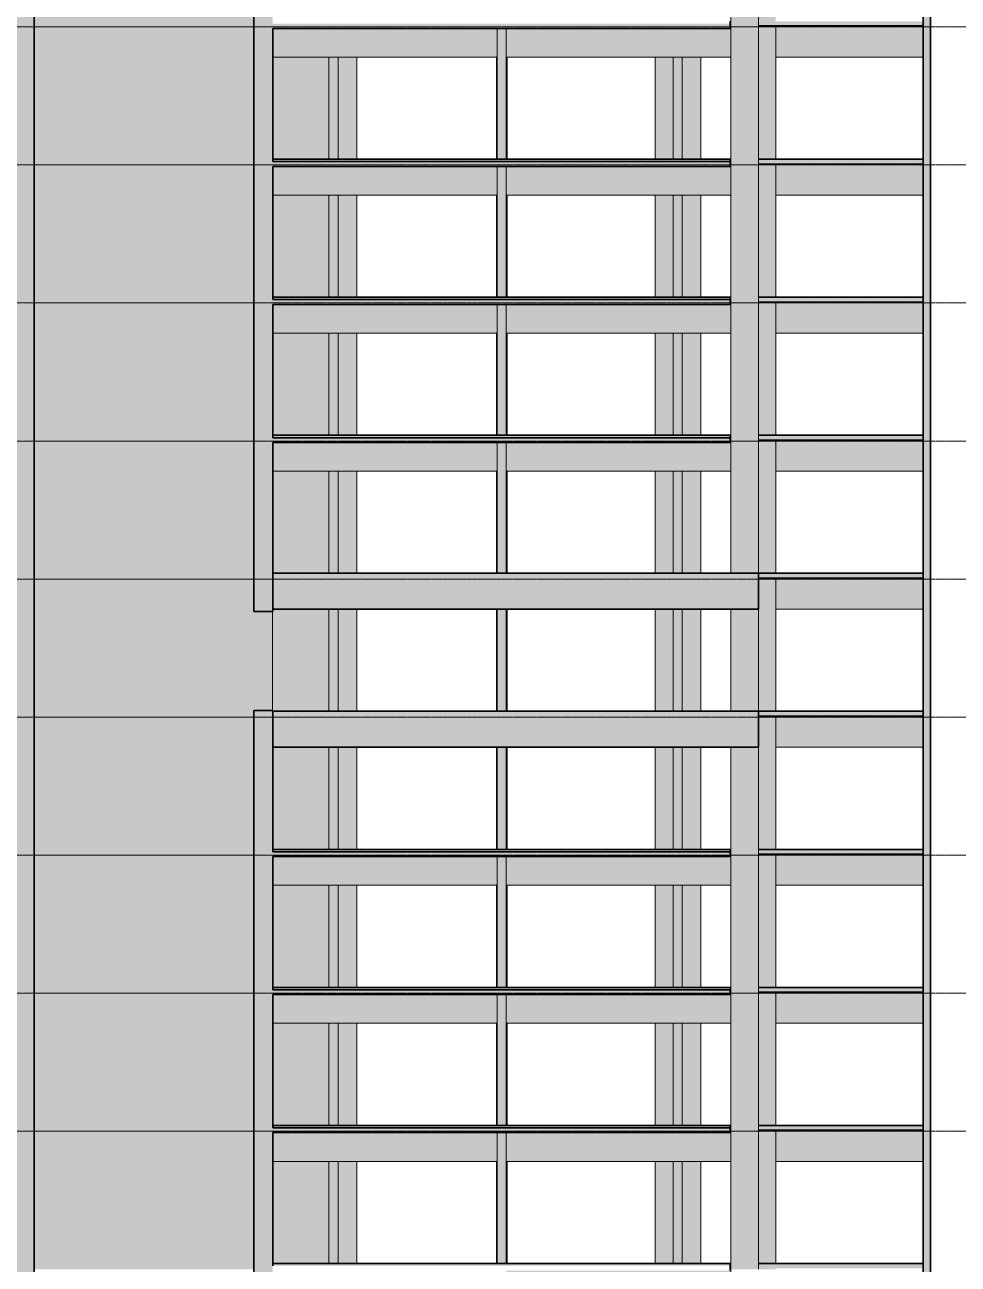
# Model space of a CAD drawing. Header units: centimetres. Extents: x -3523 to 38560, y -3196 to 88043.
# Drawn here: x 6806 to 8754, y 83102 to 85688 of the extents above; entities that cross this region are included whole.
import ezdxf

# ---------------------------------------------------------------- set-up
doc = ezdxf.new("R2010")
doc.units = ezdxf.units.CM
doc.linetypes.add('Centro', pattern=[3.175, 0.635, -0.47625, 1.5875, -0.47625])
for name, color, linetype, lineweight in [('A-FLOR', 7, 'Continuous', 25), ('A-FLOR-LEVL', 7, 'Continuous', 9), ('S-BEAM', 7, 'Continuous', 25), ('S-COLS', 7, 'Continuous', 25)]:
    doc.layers.add(name, color=color, linetype=linetype, lineweight=lineweight)

msp = doc.modelspace()

# ---------------------------------------------------------------- hatches: boundary and pattern name
at = {"layer": 'A-FLOR', "true_color": 0xc0c0c0}
for points in [[(7323.511, 85680.922), (8278.011, 85680.922), (8278.011, 85691), (7323.511, 85691), (7323.511, 85684)], [(8583.91, 85686), (8681.006, 85686), (8681.006, 85696), (8337.511, 85696), (8337.511, 85686), (8410.2, 85686)], [(7323.511, 85403), (8278.011, 85403), (8278.011, 85408), (7323.511, 85407.994)], [(7323.511, 85392.922), (8278.011, 85392.922), (8278.011, 85403), (7323.511, 85403), (7323.511, 85396)], [(8583.91, 85398), (8681.006, 85398), (8681.006, 85408), (8337.511, 85408), (8337.511, 85398), (8410.2, 85398)], [(8677.512, 85408), (8677.512, 85408.001), (8583.91, 85408)], [(7323.511, 85115), (8278.011, 85115), (8278.011, 85120), (7323.511, 85119.994)], [(7323.511, 85104.922), (8278.011, 85104.922), (8278.011, 85115), (7323.511, 85115), (7323.511, 85108)], [(8583.91, 85110), (8681.006, 85110), (8681.006, 85120), (8337.511, 85120), (8337.511, 85110), (8410.2, 85110)], [(8677.512, 85120), (8677.512, 85120.001), (8583.91, 85120)], [(7323.511, 84827), (8278.011, 84827.394), (8278.011, 84832), (7323.511, 84831.994), (7323.511, 84827.394)], [(7323.511, 84816.922), (8278.011, 84816.922), (8278.011, 84827), (7323.511, 84827), (7323.511, 84820)], [(8377.124, 84822), (8681.006, 84822), (8681.006, 84832), (8337.511, 84832), (8337.511, 84822), (8373.261, 84822)], [(8677.512, 84832), (8677.512, 84832.001), (8377.124, 84832)], [(8377.124, 84534), (8681.006, 84534), (8681.006, 84544), (8337.511, 84544), (8337.511, 84534), (8373.261, 84534)], [(8583.91, 84246), (8681.006, 84246), (8681.006, 84256), (8337.511, 84256), (8337.511, 84246), (8410.2, 84246)], [(8273.731, 83963), (8278.011, 83963), (8278.011, 83968), (7323.511, 83967.994), (7323.511, 83963), (8170.338, 83963)], [(7476.449, 83952.922), (8278.011, 83952.922), (8278.011, 83963), (7323.511, 83963), (7323.511, 83952.922), (7474.402, 83952.922)], [(8583.91, 83958), (8681.006, 83958), (8681.006, 83968), (8337.511, 83968), (8337.511, 83958), (8410.2, 83958)], [(8677.512, 83968), (8677.512, 83968.001), (8583.91, 83968)], [(8278.011, 83675.001), (8278.011, 83680.001), (7323.511, 83679.995), (7323.511, 83675.001), (8273.731, 83675.001)], [(7472.436, 83664.923), (8278.011, 83664.923), (8278.011, 83675.001), (7323.511, 83675.001), (7323.511, 83664.923), (7471.062, 83664.923)], [(8583.91, 83670.001), (8681.006, 83670.001), (8681.006, 83680.001), (8337.511, 83680.001), (8337.511, 83670.001), (8410.2, 83670.001)], [(8273.731, 83387.001), (8278.011, 83387.001), (8278.011, 83392.001), (7323.511, 83391.995), (7323.511, 83387.001), (8170.338, 83387.001)], [(7459.017, 83376.923), (8278.011, 83376.923), (8278.011, 83387.001), (7323.511, 83387.001), (7323.511, 83376.923), (7446.587, 83376.923)], [(8377.124, 83382.001), (8681.006, 83382.001), (8681.006, 83392.001), (8337.511, 83392.001), (8337.511, 83382.001), (8373.261, 83382.001)], [(8273.731, 83099.001), (8278.011, 83099.001), (8278.011, 83104.001), (7323.511, 83103.995), (7323.511, 83099.001), (8170.338, 83099.001)], [(8619.112, 83094.001), (8681.006, 83094.001), (8681.006, 83104.001), (8337.511, 83104.001), (8337.511, 83094.001), (8583.91, 83094.001)]]:
    msp.add_hatch(color=9, dxfattribs=at).paths.add_polyline_path(points, flags=0)
at = {"layer": 'S-BEAM', "true_color": 0xc0c0c0}
for points in [[(7332.686, 85621), (7792.012, 85621), (7792.012, 85680.922), (7323.511, 85680.922), (7323.511, 85621)], [(8273.731, 85621), (8279.761, 85621), (8279.761, 85696), (8278.011, 85695.955), (8278.011, 85680.922), (7811.012, 85680.922), (7811.012, 85621), (8170.338, 85621)], [(8681.012, 85621), (8681.006, 85686), (8373.261, 85686), (8373.261, 85621), (8583.91, 85621)], [(8279.761, 85333), (8279.761, 85408), (8278.011, 85407.955), (8278.011, 85392.922), (7811.012, 85392.922), (7811.012, 85333), (8170.338, 85333)], [(8377.124, 85333), (8681.012, 85333), (8681.006, 85398), (8373.261, 85398), (8373.261, 85333)], [(7336.748, 85333), (7792.012, 85333), (7792.012, 85392.922), (7323.511, 85392.922), (7323.511, 85333)], [(8273.731, 85045), (8279.761, 85045), (8279.761, 85120), (8278.011, 85119.955), (8278.011, 85104.922), (7811.012, 85104.922), (7811.012, 85045), (8170.338, 85045)], [(8681.012, 85045), (8681.006, 85110), (8373.261, 85110), (8373.261, 85045), (8583.91, 85045)], [(7323.511, 85045), (7792.012, 85045), (7792.012, 85104.922), (7323.511, 85104.922), (7323.511, 85045.033)], [(8170.338, 84757), (8279.761, 84757), (8279.761, 84832), (8278.011, 84831.955), (8278.011, 84816.922), (7811.012, 84816.922), (7811.012, 84757), (8159.012, 84757)], [(7487.821, 84757), (7792.012, 84757), (7792.012, 84816.922), (7323.511, 84816.922), (7323.511, 84757), (7460, 84757)], [(8373.261, 84757), (8681.012, 84757), (8681.006, 84822), (8373.261, 84822), (8373.261, 84774.192)], [(7323.511, 84469), (8337.511, 84469), (8337.511, 84544), (7323.511, 84544), (7323.511, 84474.406)], [(8681.012, 84469), (8681.006, 84534), (8373.261, 84534), (8373.261, 84469), (8377.124, 84469)], [(7323.511, 84181), (8337.511, 84181), (8337.511, 84256), (7323.511, 84256), (7323.511, 84209.666)], [(8681.012, 84181), (8681.006, 84246), (8373.261, 84246), (8373.261, 84181), (8583.91, 84181)], [(7323.511, 83893), (7792.012, 83893), (7792.012, 83952.922), (7323.511, 83952.922), (7323.511, 83893.033)], [(7811.012, 83893), (8279.761, 83893), (8279.761, 83968), (8278.011, 83967.955), (8278.011, 83952.922), (7811.012, 83952.922), (7811.012, 83919.614)], [(8373.261, 83893), (8681.012, 83893), (8681.006, 83958), (8373.261, 83958), (8373.261, 83910.192)], [(7323.511, 83605.001), (7792.012, 83605.001), (7792.012, 83664.923), (7323.511, 83664.923), (7323.511, 83605.034)], [(7811.012, 83605.001), (8279.761, 83605.001), (8279.761, 83680.001), (8278.011, 83679.956), (8278.011, 83664.923), (7811.012, 83664.923), (7811.012, 83631.615)], [(8681.012, 83605.001), (8681.006, 83670.001), (8373.261, 83670.001), (8373.261, 83605.001), (8583.91, 83605.001)], [(7323.511, 83317.001), (7792.012, 83317.001), (7792.012, 83376.923), (7323.511, 83376.923), (7323.511, 83317.034)], [(8273.731, 83317.001), (8279.761, 83317.001), (8279.761, 83392.001), (8278.011, 83391.956), (8278.011, 83376.923), (7811.012, 83376.923), (7811.012, 83317.001), (8170.338, 83317.001)], [(8681.012, 83317.001), (8681.006, 83382.001), (8373.261, 83382.001), (8373.261, 83317.001), (8377.124, 83317.001)], [(8121.762, 83029.001), (8279.761, 83029.001), (8279.761, 83104.001), (8278.011, 83103.956), (8278.011, 83088.923), (7811.012, 83088.923), (7811.012, 83029.001), (7963.552, 83029.001)]]:
    msp.add_hatch(color=9, dxfattribs=at).paths.add_polyline_path(points, flags=0)
at = {"layer": 'S-COLS', "true_color": 0xc0c0c0}
for points in [[(6797.012, 83024.501), (6826, 83024.501), (6826, 87709), (6786.505, 87709), (6786.5, 83024.501)], [(7323.511, 84464.5), (7323.262, 87709), (7284.011, 87709), (7284.011, 84464.5), (7323.262, 84464.5)], [(8696.012, 81078.001), (8696.012, 87634), (8681.012, 87634), (8681.012, 81078.001)], [(8337.51, 85684), (8337.51, 85972), (8279.761, 85972), (8279.761, 85684), (8325.428, 85684)], [(6976.802, 85396), (7284.011, 85396.005), (7284.011, 85684), (6826, 85684), (6826, 85396), (6976.642, 85396)], [(7811.012, 85408), (7811.012, 85408.001), (7811.012, 85680.922), (7792.012, 85680.922), (7792.012, 85408)], [(8337.51, 85396), (8337.51, 85684), (8279.761, 85684), (8279.761, 85396)], [(7323.511, 85408), (7441, 85408), (7441, 85621), (7323.511, 85621), (7323.511, 85445.122)], [(7441, 85408), (7460, 85408), (7460, 85621), (7441, 85621), (7441, 85533.369)], [(7462.066, 85408), (7498.74, 85408.001), (7498.517, 85621), (7460, 85621), (7460, 85408)], [(8121.762, 85408), (8159.012, 85408.001), (8159.012, 85621), (8121.762, 85621), (8121.762, 85408.001)], [(8170.338, 85408), (8178.012, 85408.001), (8178.012, 85621), (8159.012, 85621), (8159.012, 85408)], [(8216.762, 85408), (8216.762, 85621), (8178.012, 85621), (8178.012, 85408)], [(7033.016, 85108), (7284.011, 85108.005), (7284.011, 85396), (6826, 85396), (6826, 85108), (7019.523, 85108)], [(8337.51, 85108), (8337.51, 85396), (8279.761, 85396), (8279.761, 85108)], [(7811.012, 85120), (7811.012, 85120.001), (7811.012, 85392.922), (7792.012, 85392.922), (7792.012, 85120)], [(7441, 85120), (7441, 85333), (7323.511, 85333), (7323.814, 85120), (7431.938, 85120)], [(7446.587, 85120), (7460, 85120), (7460, 85333), (7441, 85333), (7441, 85120)], [(7462.066, 85120), (7498.74, 85120.001), (7498.517, 85333), (7460, 85333), (7460, 85120)], [(8159.012, 85120), (8159.012, 85333), (8121.762, 85333), (8121.762, 85120)], [(8176.999, 85120), (8178.012, 85120.001), (8178.012, 85333), (8159.012, 85333), (8159.012, 85120), (8170.338, 85120)], [(8178.012, 85120), (8216.762, 85120.001), (8216.762, 85333), (8178.012, 85333), (8178.012, 85120.001)], [(6979.523, 84820), (7284.011, 84820.005), (7284.011, 85108), (6826, 85108), (6826, 84820), (6979.263, 84820)], [(7792.012, 84832), (7811.012, 84832.001), (7811.012, 85104.922), (7792.012, 85104.922), (7792.012, 84832.001)], [(8279.761, 84820), (8337.51, 84820), (8337.51, 85108), (8279.761, 85108), (8279.761, 84827.394)], [(7323.511, 84832), (7441, 84832), (7441, 85045), (7323.511, 85045), (7323.511, 84975.572)], [(7441, 84832), (7460, 84832), (7460, 85045), (7441, 85045), (7441, 84832.001)], [(7460, 84832), (7498.74, 84832.001), (7498.517, 85045), (7460, 85045), (7460, 85003.888)], [(8159.012, 84832), (8159.012, 85045), (8121.762, 85045), (8121.762, 84832)], [(8178.012, 84832), (8178.012, 85045), (8159.012, 85045), (8159.012, 84832), (8176.999, 84832)], [(8216.762, 84832), (8216.762, 85045), (8178.012, 85045), (8178.012, 84832)], [(6998.191, 84532), (7284.011, 84532.005), (7284.011, 84820), (6826, 84820), (6826, 84532), (6998.161, 84532)], [(7792.012, 84544), (7811.012, 84544.001), (7811.012, 84816.922), (7792.012, 84816.922), (7792.012, 84544.001)], [(8325.428, 84544), (8337.511, 84544), (8337.51, 84820), (8279.761, 84820), (8279.761, 84544)], [(7343.194, 84544), (7441, 84544), (7441, 84757), (7323.511, 84757), (7323.511, 84544)], [(7446.587, 84544), (7460, 84544), (7460, 84757), (7441, 84757), (7441, 84544)], [(7492.387, 84544), (7498.74, 84544.001), (7498.517, 84757), (7460, 84757), (7460, 84544), (7492.2, 84544)], [(8159.012, 84544), (8159.012, 84757), (8121.762, 84757), (8121.762, 84544)], [(8178.012, 84544), (8178.012, 84757), (8159.012, 84757), (8159.012, 84544), (8176.999, 84544)], [(8216.762, 84544), (8216.762, 84757), (8178.012, 84757), (8178.012, 84544)], [(6961.75, 84244), (7284.011, 84244.005), (7284.011, 84258), (7323.262, 84258), (7323.262, 84464.5), (7284.011, 84464.5), (7284.011, 84532), (6826, 84532), (6826.23, 84244), (6961.517, 84244)], [(7343.194, 84256), (7441, 84256), (7441, 84469), (7323.511, 84469), (7323.511, 84256)], [(7446.587, 84256), (7460, 84256), (7460, 84469), (7441, 84469), (7441, 84256)], [(7498.517, 84256), (7498.74, 84256.001), (7498.517, 84469), (7460, 84469), (7460, 84256), (7498.284, 84256)], [(7792.012, 84256), (7811.012, 84256.001), (7811.012, 84469), (7792.012, 84469), (7792.012, 84256.001)], [(8159.012, 84256), (8159.012, 84469), (8121.762, 84469), (8121.762, 84256)], [(8178.012, 84256), (8178.012, 84469), (8159.012, 84469), (8159.012, 84256), (8176.999, 84256)], [(8178.012, 84256), (8216.762, 84256.001), (8216.762, 84469), (8178.012, 84469), (8178.012, 84256.001)], [(8282.841, 84256), (8337.511, 84256), (8337.511, 84469), (8279.761, 84469), (8279.761, 84256)], [(7323.262, 81008.501), (7323.511, 81008.501), (7323.262, 84258), (7284.011, 84258), (7284.011, 81008.501)], [(6987.399, 83956), (7284.011, 83956.005), (7284.011, 84244), (6826, 84244), (6826, 83956), (6987.242, 83956)], [(7441, 83968), (7441, 84181), (7323.511, 84181), (7323.511, 83968), (7431.938, 83968)], [(7446.587, 83968), (7460, 83968), (7460, 84181), (7441, 84181), (7441, 83968)], [(7498.74, 83968), (7498.517, 84181), (7460, 84181), (7460, 83968), (7498.517, 83968)], [(7792.012, 83968), (7811.012, 83968.001), (7811.012, 84181), (7792.012, 84181), (7792.012, 83968.001)], [(8121.762, 83968), (8159.012, 83968.001), (8159.012, 84181), (8121.762, 84181), (8121.762, 83968.001)], [(8170.338, 83968), (8178.012, 83968.001), (8178.012, 84181), (8159.012, 84181), (8159.012, 83968)], [(8216.762, 83968), (8216.762, 84181), (8178.012, 84181), (8178.012, 83968)], [(8337.51, 83956), (8337.511, 84181), (8279.761, 84181), (8279.761, 83956)], [(7000.5, 83668.001), (7284.011, 83668.006), (7284.011, 83956), (6826, 83956), (6826.23, 83668.001), (6998.523, 83668.001)], [(7811.012, 83680.001), (7811.012, 83952.922), (7792.012, 83952.922), (7792.012, 83680.001), (7808.463, 83680.001)], [(8337.51, 83668.001), (8337.51, 83956), (8279.761, 83956), (8279.761, 83668.001), (8325.428, 83668.001)], [(7441, 83680.001), (7441, 83893), (7323.511, 83893), (7323.511, 83680.001), (7431.937, 83680.001)], [(7446.587, 83680.001), (7460, 83680.184), (7460, 83893), (7441, 83893), (7441, 83680.001)], [(7471.348, 83680.001), (7498.74, 83680.184), (7498.517, 83893), (7460, 83893), (7460, 83680.001), (7471.288, 83680.001)], [(8121.762, 83680.001), (8159.012, 83680.001), (8159.012, 83893), (8121.762, 83893), (8121.762, 83768.431)], [(8170.338, 83680.001), (8178.012, 83680.001), (8178.012, 83893), (8159.012, 83893), (8159.012, 83680.001)], [(8178.012, 83680.001), (8216.762, 83680.001), (8216.762, 83893), (8178.012, 83893), (8178.012, 83768.431)], [(7000.5, 83380.001), (7284.011, 83380.006), (7284.011, 83668.001), (6826, 83668.001), (6826.23, 83380.001), (6998.523, 83380.001)], [(7811.012, 83392.001), (7811.012, 83664.923), (7792.012, 83664.923), (7792.012, 83392.001)], [(8337.51, 83380.001), (8337.51, 83668.001), (8279.761, 83668.001), (8279.761, 83380.001), (8325.428, 83380.001)], [(7343.194, 83392.001), (7441, 83392.001), (7441, 83605.001), (7323.511, 83605.001), (7323.511, 83392.001)], [(7446.587, 83392.001), (7460, 83392.001), (7460, 83605.001), (7441, 83605.001), (7441, 83392.001)], [(7481.335, 83392.001), (7498.74, 83392.001), (7498.517, 83605.001), (7460, 83605.001), (7460, 83392.001), (7480.988, 83392.001)], [(8121.762, 83392.001), (8159.012, 83392.001), (8159.012, 83605.001), (8121.762, 83605.001), (8121.762, 83591.937)], [(8178.012, 83392.001), (8178.012, 83605.001), (8159.012, 83605.001), (8159.012, 83392.001), (8176.999, 83392.001)], [(8178.012, 83392.001), (8216.762, 83392.001), (8216.762, 83605.001), (8178.012, 83605.001), (8178.012, 83415.443)], [(7792.012, 83104.001), (7811.012, 83104.001), (7811.012, 83376.923), (7792.012, 83376.923), (7792.012, 83238.949)], [(8337.51, 83092.001), (8337.51, 83380.001), (8279.761, 83380.001), (8279.761, 83092.001)], [(7343.194, 83104.001), (7441, 83104.001), (7441, 83317.001), (7323.511, 83317.001), (7323.511, 83104.001)], [(7446.587, 83104.001), (7460, 83104.001), (7460, 83317.001), (7441, 83317.001), (7441, 83104.001)], [(7498.517, 83104.001), (7498.74, 83104.001), (7498.517, 83317.001), (7460, 83317.001), (7460.404, 83104.001), (7498.284, 83104.001)], [(8121.762, 83104.001), (8159.012, 83104.001), (8159.012, 83317.001), (8121.762, 83317.001), (8121.762, 83238.949)], [(8176.999, 83104.001), (8178.012, 83104.001), (8178.012, 83317.001), (8159.012, 83317.001), (8159.012, 83104.001), (8170.338, 83104.001)], [(8178.012, 83104.001), (8216.762, 83104.001), (8216.762, 83317.001), (8178.012, 83317.001), (8178.012, 83238.949)]]:
    msp.add_hatch(color=9, dxfattribs=at).paths.add_polyline_path(points, flags=0)
h = msp.add_hatch(color=9, dxfattribs=at)
h.paths.add_polyline_path([(7033.016, 85684), (7284.011, 85684.005), (7284.011, 85972), (6826, 85972), (6826, 85684), (7019.523, 85684)], flags=0)
h.paths.add_polyline_path([(6786.272, 85684), (6786.5, 85684), (6786.272, 85686)], flags=0)
h.paths.add_polyline_path([(6786.272, 85696), (6786.5, 85696), (6786.272, 85709.863)], flags=0)
h = msp.add_hatch(color=9, dxfattribs=at)
h.paths.add_polyline_path([(8341.095, 85684), (8373.261, 85684), (8373.261, 85686), (8337.511, 85686), (8337.511, 85684)], flags=0)
h.paths.add_polyline_path([(8373.261, 85696), (8373.261, 85972), (8337.511, 85972), (8337.511, 85696)], flags=0)
h = msp.add_hatch(color=9, dxfattribs=at)
h.paths.add_polyline_path([(8341.095, 85396), (8373.261, 85396), (8373.261, 85398), (8337.511, 85398), (8337.511, 85396)], flags=0)
h.paths.add_polyline_path([(8373.261, 85408), (8373.261, 85684), (8337.511, 85684), (8337.511, 85408)], flags=0)
h = msp.add_hatch(color=9, dxfattribs=at)
h.paths.add_polyline_path([(7811.556, 85408), (7812.512, 85408.001), (7812.512, 85621), (7811.012, 85621), (7811.012, 85408)], flags=0)
h.paths.add_polyline_path([(7790.512, 85408), (7792.012, 85408.001), (7792.012, 85621), (7790.512, 85621), (7790.512, 85408.001)], flags=0)
h = msp.add_hatch(color=9, dxfattribs=at)
h.paths.add_polyline_path([(8341.095, 85108), (8373.261, 85108), (8373.261, 85110), (8337.511, 85110), (8337.511, 85108)], flags=0)
h.paths.add_polyline_path([(8373.261, 85120), (8373.261, 85396), (8337.511, 85396), (8337.511, 85120)], flags=0)
h = msp.add_hatch(color=9, dxfattribs=at)
h.paths.add_polyline_path([(7811.556, 85120), (7812.512, 85120.001), (7812.512, 85333), (7811.012, 85333), (7811.012, 85120)], flags=0)
h.paths.add_polyline_path([(7790.512, 85120), (7792.012, 85120.001), (7792.012, 85333), (7790.512, 85333), (7790.512, 85120.001)], flags=0)
h = msp.add_hatch(color=9, dxfattribs=at)
h.paths.add_polyline_path([(8373.261, 84820), (8373.261, 84822), (8337.511, 84822), (8337.511, 84820), (8341.095, 84820)], flags=0)
h.paths.add_polyline_path([(8337.511, 84832), (8373.261, 84832), (8373.261, 85108), (8337.511, 85108), (8337.511, 85003.888)], flags=0)
h = msp.add_hatch(color=9, dxfattribs=at)
h.paths.add_polyline_path([(7790.512, 84832), (7792.012, 84832.001), (7792.012, 85045), (7790.512, 85045), (7790.512, 84832.001)], flags=0)
h.paths.add_polyline_path([(7811.012, 84832), (7812.512, 84832.001), (7812.512, 85045), (7811.012, 85045), (7811.012, 84832.001)], flags=0)
h = msp.add_hatch(color=9, dxfattribs=at)
h.paths.add_polyline_path([(8341.095, 84532), (8373.261, 84532), (8373.261, 84534), (8337.511, 84534), (8337.511, 84532)], flags=0)
h.paths.add_polyline_path([(8337.511, 84544), (8373.261, 84544), (8373.261, 84820), (8337.511, 84820), (8337.511, 84562.653)], flags=0)
h = msp.add_hatch(color=9, dxfattribs=at)
h.paths.add_polyline_path([(7790.512, 84544), (7792.012, 84544.001), (7792.012, 84757), (7790.512, 84757), (7790.512, 84544.001)], flags=0)
h.paths.add_polyline_path([(7812.512, 84544), (7812.512, 84757), (7811.012, 84757), (7811.012, 84544), (7811.556, 84544)], flags=0)
h = msp.add_hatch(color=9, dxfattribs=at)
h.paths.add_polyline_path([(8337.511, 84244), (8373.261, 84244), (8373.261, 84246), (8337.511, 84246)], flags=0)
h.paths.add_polyline_path([(8337.511, 84256), (8373.261, 84256), (8373.261, 84532), (8337.511, 84532), (8337.511, 84297.912)], flags=0)
h = msp.add_hatch(color=9, dxfattribs=at)
h.paths.add_polyline_path([(7812.512, 84256), (7812.512, 84469), (7811.012, 84468.849), (7811.012, 84256), (7811.556, 84256)], flags=0)
h.paths.add_polyline_path([(7792.012, 84256), (7792.012, 84469), (7790.512, 84469), (7790.512, 84256)], flags=0)
h = msp.add_hatch(color=9, dxfattribs=at)
h.paths.add_polyline_path([(8341.095, 83956), (8373.261, 83956), (8373.261, 83958), (8337.511, 83958), (8337.511, 83956)], flags=0)
h.paths.add_polyline_path([(8373.261, 83968), (8373.261, 84244), (8337.511, 84244), (8337.511, 83968)], flags=0)
h = msp.add_hatch(color=9, dxfattribs=at)
h.paths.add_polyline_path([(7792.012, 83968), (7792.012, 84181), (7790.512, 84181), (7790.512, 83968)], flags=0)
h.paths.add_polyline_path([(7811.012, 83968), (7812.512, 83968.001), (7812.512, 84181), (7811.012, 84180.849), (7811.012, 83968.001)], flags=0)
h = msp.add_hatch(color=9, dxfattribs=at)
h.paths.add_polyline_path([(8341.095, 83668.001), (8373.261, 83668.001), (8373.261, 83670.001), (8337.511, 83670.001), (8337.511, 83668.001)], flags=0)
h.paths.add_polyline_path([(8373.261, 83680.001), (8373.261, 83956), (8337.511, 83956), (8337.511, 83680.001)], flags=0)
h = msp.add_hatch(color=9, dxfattribs=at)
h.paths.add_polyline_path([(7790.512, 83680.001), (7792.012, 83680.184), (7792.012, 83893), (7790.512, 83893), (7790.512, 83680.184)], flags=0)
h.paths.add_polyline_path([(7812.512, 83680.001), (7812.512, 83893), (7811.012, 83893), (7811.012, 83680.001), (7811.556, 83680.001)], flags=0)
h = msp.add_hatch(color=9, dxfattribs=at)
h.paths.add_polyline_path([(8341.095, 83380.001), (8373.261, 83380.001), (8373.261, 83382.001), (8337.511, 83382.001), (8337.511, 83380.001)], flags=0)
h.paths.add_polyline_path([(8373.261, 83392.001), (8373.261, 83668.001), (8337.511, 83668.001), (8337.511, 83392.001)], flags=0)
h = msp.add_hatch(color=9, dxfattribs=at)
h.paths.add_polyline_path([(7792.012, 83392.001), (7792.012, 83605.001), (7790.512, 83605.001), (7790.512, 83392.001)], flags=0)
h.paths.add_polyline_path([(7811.556, 83392.001), (7812.512, 83392.001), (7812.512, 83605.001), (7811.012, 83604.85), (7811.012, 83392.001)], flags=0)
h = msp.add_hatch(color=9, dxfattribs=at)
h.paths.add_polyline_path([(7001.017, 83092.001), (7284.011, 83092.006), (7284.011, 83380.001), (6826, 83380.001), (6826.23, 83092.001), (7000.5, 83092.001)], flags=0)
h.paths.add_polyline_path([(6786.272, 83106.001), (6786.5, 83106.001), (6786.272, 83238.949)], flags=0)
h = msp.add_hatch(color=9, dxfattribs=at)
h.paths.add_polyline_path([(8341.095, 83092.001), (8373.261, 83092.001), (8373.261, 83094.001), (8337.511, 83094.001), (8337.511, 83092.001)], flags=0)
h.paths.add_polyline_path([(8373.261, 83104.001), (8373.261, 83380.001), (8337.511, 83380.001), (8337.511, 83104.001)], flags=0)
h = msp.add_hatch(color=9, dxfattribs=at)
h.paths.add_polyline_path([(7812.512, 83104.001), (7812.512, 83317.001), (7811.012, 83317.001), (7811.012, 83104.001), (7811.556, 83104.001)], flags=0)
h.paths.add_polyline_path([(7790.512, 83104.001), (7792.012, 83104.001), (7792.012, 83317.001), (7790.512, 83317.001), (7790.512, 83238.949)], flags=0)

# ---------------------------------------------------------------- linework, layer by layer
at = {"layer": 'A-FLOR', "color": 190, "lineweight": 35, "true_color": 0x8000ff}
for p, q in [((8278.011, 85680.922), (7323.511, 85680.922)), ((8278.011, 85696), (8278.011, 85680.922)), ((8681.006, 85686), (8337.511, 85686)), ((8681.006, 85696), (8681.006, 85686)), ((8278.011, 85408), (7323.511, 85408)), ((7323.511, 85403), (8278.011, 85403)), ((8278.011, 85408), (8278.011, 85392.922)), ((8337.511, 85408), (8681.006, 85408)), ((8681.006, 85398), (8337.511, 85398)), ((8681.006, 85408), (8681.006, 85398)), ((8278.011, 85392.922), (7323.511, 85392.922)), ((8278.011, 85120), (7323.511, 85120)), ((7323.511, 85115), (8278.011, 85115)), ((8278.011, 85120), (8278.011, 85104.922)), ((8337.511, 85120), (8681.006, 85120)), ((8681.006, 85110), (8337.511, 85110)), ((8681.006, 85120), (8681.006, 85110)), ((8278.011, 85104.922), (7323.511, 85104.922)), ((8278.011, 84832), (7323.511, 84832)), ((7323.511, 84827), (8278.011, 84827)), ((8278.011, 84832), (8278.011, 84816.922)), ((8337.511, 84832), (8681.006, 84832)), ((8681.006, 84832), (8681.006, 84822)), ((8278.011, 84816.922), (7323.511, 84816.922)), ((8681.006, 84822), (8337.511, 84822)), ((8337.511, 84544), (8681.006, 84544)), ((8681.006, 84544), (8681.006, 84534)), ((8681.006, 84534), (8337.511, 84534)), ((8337.511, 84256), (8681.006, 84256)), ((8681.006, 84256), (8681.006, 84246)), ((8681.006, 84246), (8337.511, 84246)), ((8278.011, 83968), (7323.511, 83968)), ((7323.511, 83963), (8278.011, 83963)), ((8278.011, 83952.922), (7323.511, 83952.922)), ((8278.011, 83968), (8278.011, 83952.922)), ((8337.511, 83968), (8681.006, 83968)), ((8681.006, 83958), (8337.511, 83958)), ((8681.006, 83968), (8681.006, 83958)), ((8278.011, 83680.001), (7323.511, 83680.001)), ((7323.511, 83675.001), (8278.011, 83675.001)), ((8278.011, 83664.923), (7323.511, 83664.923)), ((8278.011, 83680.001), (8278.011, 83664.923)), ((8337.511, 83680.001), (8681.006, 83680.001)), ((8681.006, 83670.001), (8337.511, 83670.001)), ((8681.006, 83680.001), (8681.006, 83670.001)), ((8278.011, 83392.001), (7323.511, 83392.001)), ((7323.511, 83387.001), (8278.011, 83387.001)), ((8278.011, 83376.923), (7323.511, 83376.923)), ((8278.011, 83392.001), (8278.011, 83376.923)), ((8337.511, 83392.001), (8681.006, 83392.001)), ((8681.006, 83382.001), (8337.511, 83382.001)), ((8681.006, 83392.001), (8681.006, 83382.001)), ((8278.011, 83104.001), (7323.511, 83104.001)), ((8278.011, 83104.001), (8278.011, 83088.923)), ((8337.511, 83104.001), (8681.006, 83104.001)), ((8681.006, 83104.001), (8681.006, 83094.001))]:
    msp.add_line(p, q, dxfattribs=at)
at = {"layer": 'A-FLOR-LEVL', "linetype": 'Centro'}
for p, q in [((5102.561, 85684), (10273.995, 85684)), ((5102.561, 85396), (10273.995, 85396)), ((5102.561, 85108), (10273.995, 85108)), ((5102.561, 84820), (10273.995, 84820)), ((5102.561, 84532), (10273.995, 84532)), ((5102.561, 84244), (10273.995, 84244)), ((5102.561, 83956), (10273.995, 83956)), ((5102.561, 83668.001), (10273.995, 83668.001)), ((5102.561, 83380.001), (10273.995, 83380.001))]:
    msp.add_line(p, q, dxfattribs=at)
at = {"layer": 'S-BEAM', "lineweight": 9}
for p, q in [((7792.012, 85680.922), (7792.012, 85621)), ((7811.012, 85680.922), (7811.012, 85621)), ((8279.761, 85621), (8279.761, 85696)), ((8373.261, 85686), (8373.261, 85621)), ((7792.012, 85621), (7323.511, 85621)), ((7811.012, 85621), (8279.761, 85621)), ((8373.261, 85621), (8681.012, 85621)), ((7323.511, 85408), (7792.012, 85408)), ((7811.012, 85408), (8279.761, 85408)), ((8279.761, 85333), (8279.761, 85408)), ((8373.261, 85398), (8373.261, 85333)), ((7792.012, 85392.922), (7792.012, 85333)), ((7811.012, 85392.922), (7811.012, 85333)), ((7792.012, 85333), (7323.511, 85333)), ((7811.012, 85333), (8279.761, 85333)), ((8373.261, 85333), (8681.012, 85333)), ((7323.511, 85120), (7792.012, 85120)), ((7811.012, 85120), (8279.761, 85120)), ((8279.761, 85045), (8279.761, 85120)), ((8373.261, 85110), (8373.261, 85045)), ((7792.012, 85104.922), (7792.012, 85045)), ((7811.012, 85104.922), (7811.012, 85045)), ((7792.012, 85045), (7323.511, 85045)), ((7811.012, 85045), (8279.761, 85045)), ((8373.261, 85045), (8681.012, 85045)), ((7323.511, 84832), (7792.012, 84832)), ((7811.012, 84832), (8279.761, 84832)), ((8279.761, 84757), (8279.761, 84832)), ((7792.012, 84816.922), (7792.012, 84757)), ((7811.012, 84816.922), (7811.012, 84757)), ((8373.261, 84822), (8373.261, 84757)), ((7792.012, 84757), (7323.511, 84757)), ((7811.012, 84757), (8279.761, 84757)), ((8373.261, 84757), (8681.012, 84757)), ((8373.261, 84534), (8373.261, 84469)), ((8373.261, 84469), (8681.012, 84469)), ((8373.261, 84246), (8373.261, 84181)), ((8373.261, 84181), (8681.012, 84181)), ((7323.511, 83968), (7792.012, 83968)), ((7792.012, 83952.922), (7792.012, 83893)), ((7811.012, 83968), (8279.761, 83968)), ((7811.012, 83952.922), (7811.012, 83893)), ((8279.761, 83893), (8279.761, 83968)), ((8373.261, 83958), (8373.261, 83893)), ((7792.012, 83893), (7323.511, 83893)), ((7811.012, 83893), (8279.761, 83893)), ((8373.261, 83893), (8681.012, 83893)), ((7323.511, 83680.001), (7792.012, 83680.001)), ((7792.012, 83664.923), (7792.012, 83605.001)), ((7811.012, 83680.001), (8279.761, 83680.001)), ((7811.012, 83664.923), (7811.012, 83605.001)), ((8279.761, 83605.001), (8279.761, 83680.001)), ((8373.261, 83670.001), (8373.261, 83605.001)), ((7792.012, 83605.001), (7323.511, 83605.001)), ((7811.012, 83605.001), (8279.761, 83605.001)), ((8373.261, 83605.001), (8681.012, 83605.001)), ((7323.511, 83392.001), (7792.012, 83392.001)), ((7792.012, 83376.923), (7792.012, 83317.001)), ((7811.012, 83392.001), (8279.761, 83392.001)), ((7811.012, 83376.923), (7811.012, 83317.001)), ((8279.761, 83317.001), (8279.761, 83392.001)), ((8373.261, 83382.001), (8373.261, 83317.001)), ((7792.012, 83317.001), (7323.511, 83317.001)), ((7811.012, 83317.001), (8279.761, 83317.001)), ((8373.261, 83317.001), (8681.012, 83317.001)), ((7323.511, 83104.001), (7792.012, 83104.001)), ((7811.012, 83104.001), (8279.761, 83104.001)), ((8279.761, 83029.001), (8279.761, 83104.001))]:
    msp.add_line(p, q, dxfattribs=at)
at = {"layer": 'S-BEAM', "color": 190, "lineweight": 35, "true_color": 0x8000ff}
for p, q in [((7323.511, 84544), (8337.511, 84544)), ((7323.511, 84544), (7323.511, 84469)), ((8337.511, 84544), (8337.511, 84469)), ((7323.511, 84469), (8337.511, 84469)), ((7323.511, 84256), (8337.511, 84256)), ((7323.511, 84256), (7323.511, 84181)), ((8337.511, 84256), (8337.511, 84181)), ((7323.511, 84181), (8337.511, 84181))]:
    msp.add_line(p, q, dxfattribs=at)
at = {"layer": 'S-COLS', "color": 190, "lineweight": 35, "true_color": 0x8000ff}
for p, q in [((6826, 87709), (6826, 83024.501)), ((7284.011, 87709), (7284.011, 84464.5)), ((8696.012, 81078.001), (8696.012, 87634)), ((8681.012, 81078.001), (8681.012, 87398.004)), ((7323.511, 85680.922), (7323.511, 85403)), ((7323.511, 85392.922), (7323.511, 85115)), ((7323.511, 85104.922), (7323.511, 84827)), ((7323.511, 84816.922), (7323.511, 84464.5)), ((7323.511, 84464.5), (7284.011, 84464.5)), ((7284.011, 84258), (7284.011, 81008.501)), ((7323.511, 84258), (7284.011, 84258)), ((7323.511, 84258), (7323.511, 83963)), ((7323.511, 83952.922), (7323.511, 83675.001)), ((7323.511, 83664.923), (7323.511, 83387.001)), ((7323.511, 83376.923), (7323.511, 83099.001))]:
    msp.add_line(p, q, dxfattribs=at)
at = {"layer": 'S-COLS', "lineweight": 9}
for p, q in [((8279.761, 85972), (8279.761, 85684)), ((8337.511, 85972), (8337.511, 85684)), ((7284.011, 85684), (6826, 85684)), ((7284.011, 85684), (6826, 85684)), ((7792.012, 85680.922), (7792.012, 85621)), ((7811.012, 85680.922), (7811.012, 85621)), ((8279.761, 85684), (8279.761, 85396)), ((8337.511, 85684), (8279.761, 85684)), ((8337.511, 85684), (8279.761, 85684)), ((8337.511, 85684), (8337.511, 85396)), ((8373.261, 85684), (8337.511, 85684)), ((8373.261, 85684), (8337.511, 85684)), ((8373.261, 85686), (8373.261, 85684)), ((8373.261, 85684), (8373.261, 85408)), ((7441, 85621), (7441, 85408)), ((7460, 85621), (7460, 85408)), ((7498.74, 85621), (7498.74, 85408)), ((7790.512, 85621), (7790.512, 85408)), ((7792.012, 85621), (7792.012, 85408)), ((7811.012, 85621), (7811.012, 85408)), ((7812.512, 85621), (7812.512, 85408)), ((8121.762, 85621), (8121.762, 85408)), ((8159.012, 85621), (8159.012, 85408)), ((8178.012, 85621), (8178.012, 85408)), ((8216.762, 85621), (8216.762, 85408)), ((7284.011, 85396), (6826, 85396)), ((7284.011, 85396), (6826, 85396)), ((8279.761, 85396), (8279.761, 85108)), ((8337.511, 85396), (8279.761, 85396)), ((8337.511, 85396), (8279.761, 85396)), ((8337.511, 85396), (8337.511, 85108)), ((8373.261, 85396), (8337.511, 85396)), ((8373.261, 85396), (8337.511, 85396)), ((8373.261, 85398), (8373.261, 85396)), ((8373.261, 85396), (8373.261, 85120)), ((7792.012, 85392.922), (7792.012, 85333)), ((7811.012, 85392.922), (7811.012, 85333)), ((7441, 85333), (7441, 85120)), ((7460, 85333), (7460, 85120)), ((7498.74, 85333), (7498.74, 85120)), ((7790.512, 85333), (7790.512, 85120)), ((7792.012, 85333), (7792.012, 85120)), ((7811.012, 85333), (7811.012, 85120)), ((7812.512, 85333), (7812.512, 85120)), ((8121.762, 85333), (8121.762, 85120)), ((8159.012, 85333), (8159.012, 85120)), ((8178.012, 85333), (8178.012, 85120)), ((8216.762, 85333), (8216.762, 85120)), ((8373.261, 85110), (8373.261, 85108)), ((7284.011, 85108), (6826, 85108)), ((7284.011, 85108), (6826, 85108)), ((7792.012, 85104.922), (7792.012, 85045)), ((7811.012, 85104.922), (7811.012, 85045)), ((8279.761, 85108), (8279.761, 84820)), ((8337.511, 85108), (8279.761, 85108)), ((8337.511, 85108), (8279.761, 85108)), ((8337.511, 85108), (8337.511, 84820)), ((8373.261, 85108), (8337.511, 85108)), ((8373.261, 85108), (8337.511, 85108)), ((8373.261, 85108), (8373.261, 84832)), ((7441, 85045), (7441, 84832)), ((7460, 85045), (7460, 84832)), ((7498.74, 85045), (7498.74, 84832)), ((7790.512, 85045), (7790.512, 84832)), ((7792.012, 85045), (7792.012, 84832)), ((7811.012, 85045), (7811.012, 84832)), ((7812.512, 85045), (7812.512, 84832)), ((8121.762, 85045), (8121.762, 84832)), ((8159.012, 85045), (8159.012, 84832)), ((8178.012, 85045), (8178.012, 84832)), ((8216.762, 85045), (8216.762, 84832)), ((7284.011, 84820), (6826, 84820)), ((7284.011, 84820), (6826, 84820)), ((7792.012, 84816.922), (7792.012, 84757)), ((7811.012, 84816.922), (7811.012, 84757)), ((8279.761, 84820), (8279.761, 84544)), ((8337.511, 84820), (8279.761, 84820)), ((8337.511, 84820), (8279.761, 84820)), ((8337.511, 84820), (8337.511, 84544)), ((8373.261, 84820), (8337.511, 84820)), ((8373.261, 84820), (8337.511, 84820)), ((8373.261, 84822), (8373.261, 84820)), ((8373.261, 84820), (8373.261, 84544)), ((7441, 84757), (7441, 84544)), ((7460, 84757), (7460, 84544)), ((7498.74, 84757), (7498.74, 84544)), ((7790.512, 84757), (7790.512, 84544)), ((7792.012, 84757), (7792.012, 84544)), ((7811.012, 84757), (7811.012, 84544)), ((7812.512, 84757), (7812.512, 84544)), ((8121.762, 84757), (8121.762, 84544)), ((8159.012, 84757), (8159.012, 84544)), ((8178.012, 84757), (8178.012, 84544)), ((8216.762, 84757), (8216.762, 84544)), ((7284.011, 84532), (6826, 84532)), ((7284.011, 84532), (6826, 84532)), ((8373.261, 84532), (8337.511, 84532)), ((8373.261, 84532), (8337.511, 84532)), ((8373.261, 84534), (8373.261, 84532)), ((8373.261, 84532), (8373.261, 84256)), ((7323.262, 84258), (7323.262, 84464.5)), ((7441, 84469), (7441, 84256)), ((7460, 84469), (7460, 84256)), ((7498.74, 84469), (7498.74, 84256)), ((7790.512, 84469), (7790.512, 84256)), ((7792.012, 84469), (7792.012, 84256)), ((7811.012, 84469), (7811.012, 84256)), ((7812.512, 84469), (7812.512, 84256)), ((8121.762, 84469), (8121.762, 84256)), ((8159.012, 84469), (8159.012, 84256)), ((8178.012, 84469), (8178.012, 84256)), ((8216.762, 84469), (8216.762, 84256)), ((8279.761, 84469), (8279.761, 84256)), ((8337.511, 84469), (8337.511, 84256)), ((7284.011, 84244), (6826.23, 84244)), ((7284.011, 84244), (6826.23, 84244)), ((8373.261, 84244), (8337.511, 84244)), ((8373.261, 84244), (8337.511, 84244)), ((8373.261, 84246), (8373.261, 84244)), ((8373.261, 84244), (8373.261, 83968)), ((7441, 84181), (7441, 83968)), ((7460, 84181), (7460, 83968)), ((7498.74, 84181), (7498.74, 83968)), ((7790.512, 84181), (7790.512, 83968)), ((7792.012, 84181), (7792.012, 83968)), ((7811.012, 84181), (7811.012, 83968)), ((7812.512, 84181), (7812.512, 83968)), ((8121.762, 84181), (8121.762, 83968)), ((8159.012, 84181), (8159.012, 83968)), ((8178.012, 84181), (8178.012, 83968)), ((8216.762, 84181), (8216.762, 83968)), ((8279.761, 84181), (8279.761, 83956)), ((8337.511, 84181), (8337.511, 83956)), ((7284.011, 83956), (6826, 83956)), ((7284.011, 83956), (6826, 83956)), ((7792.012, 83952.922), (7792.012, 83893)), ((7811.012, 83952.922), (7811.012, 83893)), ((8279.761, 83956), (8279.761, 83668.001)), ((8337.511, 83956), (8279.761, 83956)), ((8337.511, 83956), (8279.761, 83956)), ((8337.511, 83956), (8337.511, 83668.001)), ((8373.261, 83956), (8337.511, 83956)), ((8373.261, 83956), (8337.511, 83956)), ((8373.261, 83958), (8373.261, 83956)), ((8373.261, 83956), (8373.261, 83680.001)), ((7441, 83893), (7441, 83680.001)), ((7460, 83893), (7460, 83680.184)), ((7498.74, 83893), (7498.74, 83680.001)), ((7790.512, 83893), (7790.512, 83680.184)), ((7792.012, 83893), (7792.012, 83680.001)), ((7811.012, 83893), (7811.012, 83680.001)), ((7812.512, 83893), (7812.512, 83680.184)), ((8121.762, 83893), (8121.762, 83680.001)), ((8159.012, 83893), (8159.012, 83680.001)), ((8178.012, 83893), (8178.012, 83680.001)), ((8216.762, 83893), (8216.762, 83680.001)), ((7284.011, 83668.001), (6826.23, 83668.001)), ((7284.011, 83668.001), (6826.23, 83668.001)), ((7792.012, 83664.923), (7792.012, 83605.001)), ((7811.012, 83664.923), (7811.012, 83605.001)), ((8279.761, 83668.001), (8279.761, 83380.001)), ((8337.511, 83668.001), (8279.761, 83668.001)), ((8337.511, 83668.001), (8279.761, 83668.001)), ((8337.511, 83668.001), (8337.511, 83380.001)), ((8373.261, 83668.001), (8337.511, 83668.001)), ((8373.261, 83668.001), (8337.511, 83668.001)), ((8373.261, 83670.001), (8373.261, 83668.001)), ((8373.261, 83668.001), (8373.261, 83392.001)), ((7441, 83605.001), (7441, 83392.001)), ((7460, 83605.001), (7460, 83392.001)), ((7498.74, 83605.001), (7498.74, 83392.001)), ((7790.512, 83605.001), (7790.512, 83392.001)), ((7792.012, 83605.001), (7792.012, 83392.001)), ((7811.012, 83605.001), (7811.012, 83392.001)), ((7812.512, 83605.001), (7812.512, 83392.001)), ((8121.762, 83605.001), (8121.762, 83392.001)), ((8159.012, 83605.001), (8159.012, 83392.001)), ((8178.012, 83605.001), (8178.012, 83392.001)), ((8216.762, 83605.001), (8216.762, 83392.001)), ((7284.011, 83380.001), (6826.23, 83380.001)), ((7284.011, 83380.001), (6826.23, 83380.001)), ((7792.012, 83376.923), (7792.012, 83317.001)), ((7811.012, 83376.923), (7811.012, 83317.001)), ((8279.761, 83380.001), (8279.761, 83092.001)), ((8337.511, 83380.001), (8279.761, 83380.001)), ((8337.511, 83380.001), (8279.761, 83380.001)), ((8337.511, 83380.001), (8337.511, 83092.001)), ((8373.261, 83380.001), (8337.511, 83380.001)), ((8373.261, 83380.001), (8337.511, 83380.001)), ((8373.261, 83382.001), (8373.261, 83380.001)), ((8373.261, 83380.001), (8373.261, 83104.001)), ((7441, 83317.001), (7441, 83104.001)), ((7460, 83317.001), (7460, 83104.001)), ((7498.74, 83317.001), (7498.74, 83104.001)), ((7790.512, 83317.001), (7790.512, 83104.001)), ((7792.012, 83317.001), (7792.012, 83104.001)), ((7811.012, 83317.001), (7811.012, 83104.001)), ((7812.512, 83317.001), (7812.512, 83104.001)), ((8121.762, 83317.001), (8121.762, 83104.001)), ((8159.012, 83317.001), (8159.012, 83104.001)), ((8178.012, 83317.001), (8178.012, 83104.001)), ((8216.762, 83317.001), (8216.762, 83104.001))]:
    msp.add_line(p, q, dxfattribs=at)

doc.saveas('drawing.dxf')
